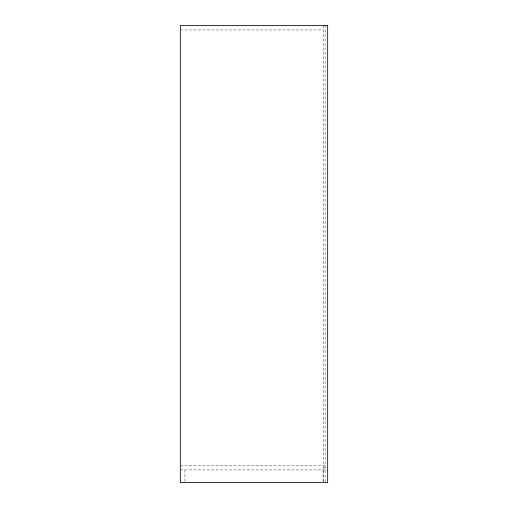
<?xml version="1.0" encoding="UTF-8"?>
<svg xmlns="http://www.w3.org/2000/svg" width="508" height="508" viewBox="0 0 508 508"><rect width="100%" height="100%" fill="white"/><g stroke="black" fill="none" stroke-linecap="round" stroke-linejoin="round"><path stroke-width="0.38" stroke-dasharray="2.54 1.91" d="M180.34 29.972L323.342 29.972M180.34 465.328L326.866 465.328M323.342 467.36L325.12 467.36M180.34 469.9L327.66 469.9M325.12 25.4L325.12 481.806M323.342 25.4L323.342 481.806M323.088 469.9L323.088 481.806M184.912 469.9L184.912 481.806"/><path stroke-width="0.76" d="M327.66 25.4L180.34 25.4L180.34 482.6L327.66 482.6L327.66 25.4"/></g></svg>
